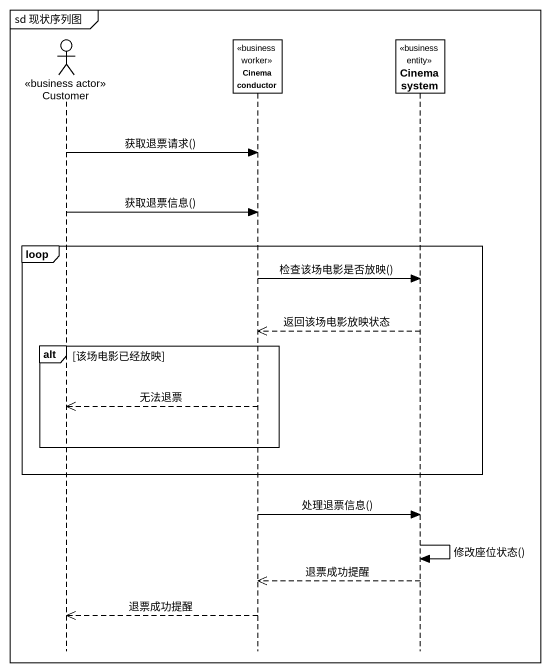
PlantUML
@startuml
mainframe sd 现状序列图
hide footbox
actor Customer <<business actor>>
participant "Cinema conductor" as Cinema_conductor <<business worker>>
participant "Cinema system" as Cinema_system <<business entity>>

Customer -> Cinema_conductor : 获取退票请求()
Customer -> Cinema_conductor : 获取退票信息()
loop
  Cinema_conductor -> Cinema_system : 检查该场电影是否放映()
  Cinema_system -->> Cinema_conductor : 返回该场电影放映状态
  alt 该场电影已经放映
    Cinema_conductor -->> Customer : 无法退票
  end
end
Cinema_conductor -> Cinema_system : 处理退票信息()
Cinema_system -> Cinema_system : 修改座位状态()
Cinema_system -->> Cinema_conductor : 退票成功提醒
Cinema_conductor -->> Customer : 退票成功提醒
@enduml
